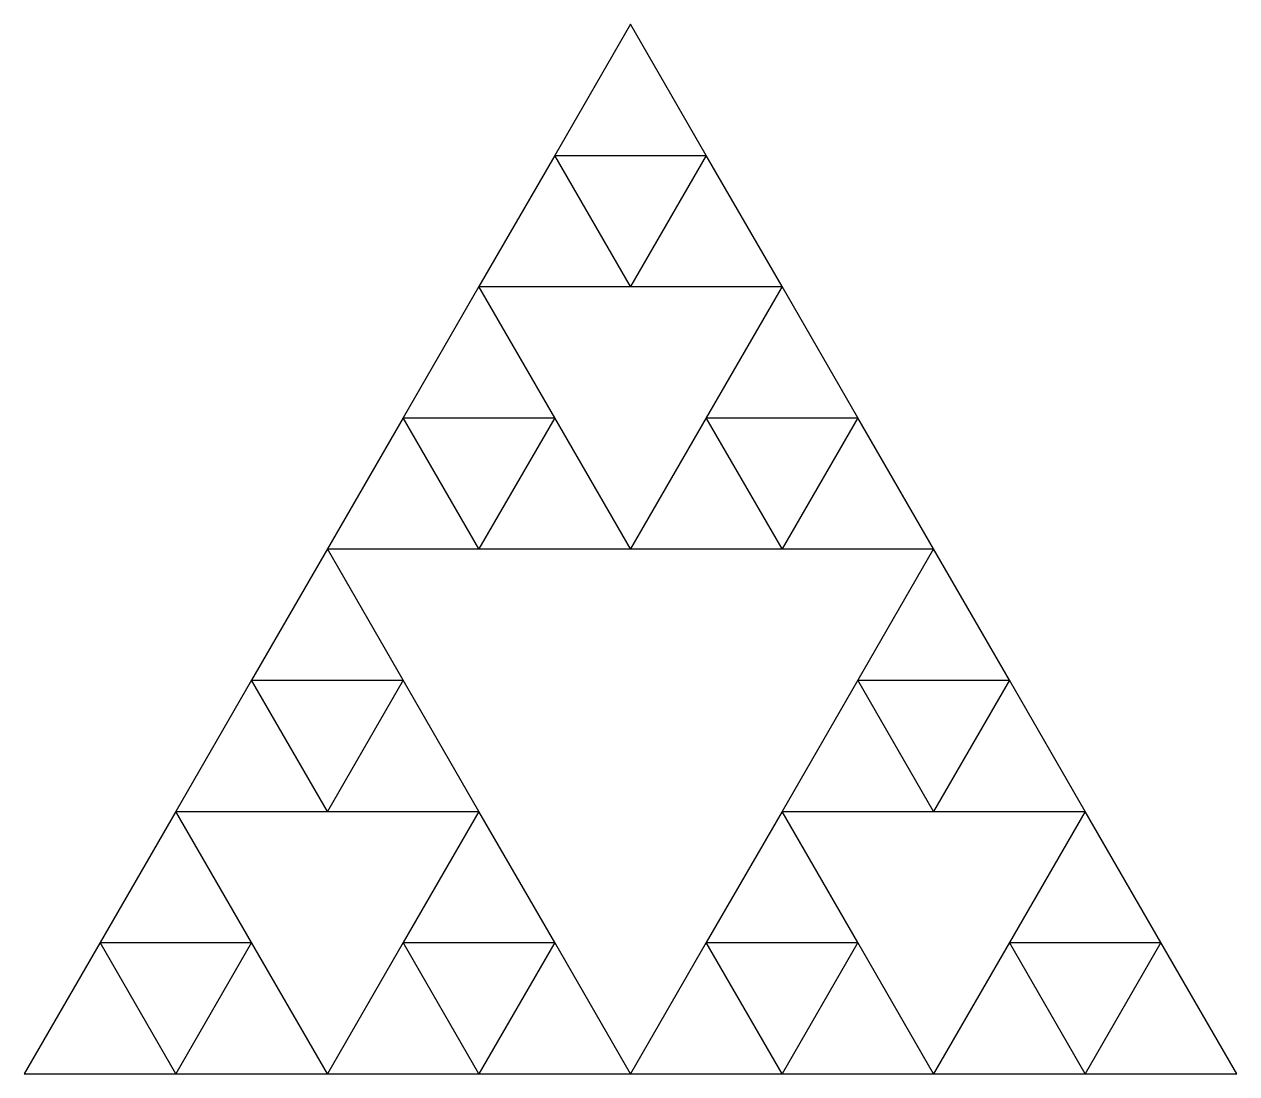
# Model space of a CAD drawing. Header units: metres. Extents: x -50 to 50, y -29 to 58.
import ezdxf

# ---------------------------------------------------------------- set-up
doc = ezdxf.new("R2010")
doc.units = ezdxf.units.M

msp = doc.modelspace()

# ---------------------------------------------------------------- linework, layer by layer
for p, q in [((0, 57.735), (-6.25, 46.9097)), ((6.25, 46.9097), (0, 57.735)), ((-6.25, 46.9097), (-12.5, 36.0844)), ((0, 36.0844), (-6.25, 46.9097)), ((-6.25, 46.9097), (6.25, 46.9097)), ((6.25, 46.9097), (0, 36.0844)), ((12.5, 36.0844), (6.25, 46.9097)), ((-12.5, 36.0844), (-18.75, 25.2591)), ((-6.25, 25.2591), (-12.5, 36.0844)), ((-12.5, 36.0844), (0, 36.0844)), ((0, 36.0844), (12.5, 36.0844)), ((12.5, 36.0844), (6.25, 25.2591)), ((18.75, 25.2591), (12.5, 36.0844)), ((-18.75, 25.2591), (-25, 14.4338)), ((-12.5, 14.4338), (-18.75, 25.2591)), ((-18.75, 25.2591), (-6.25, 25.2591)), ((-6.25, 25.2591), (-12.5, 14.4338)), ((0, 14.4338), (-6.25, 25.2591)), ((6.25, 25.2591), (0, 14.4338)), ((12.5, 14.4338), (6.25, 25.2591)), ((6.25, 25.2591), (18.75, 25.2591)), ((18.75, 25.2591), (12.5, 14.4338)), ((25, 14.4338), (18.75, 25.2591)), ((-25, 14.4338), (-31.25, 3.60844)), ((-18.75, 3.60844), (-25, 14.4338)), ((-25, 14.4338), (-12.5, 14.4338)), ((-12.5, 14.4338), (0, 14.4338)), ((0, 14.4338), (12.5, 14.4338)), ((12.5, 14.4338), (25, 14.4338)), ((25, 14.4338), (18.75, 3.60844)), ((31.25, 3.60844), (25, 14.4338)), ((-31.25, 3.60844), (-37.5, -7.21688)), ((-25, -7.21688), (-31.25, 3.60844)), ((-31.25, 3.60844), (-18.75, 3.60844)), ((-18.75, 3.60844), (-25, -7.21688)), ((-12.5, -7.21688), (-18.75, 3.60844)), ((18.75, 3.60844), (12.5, -7.21688)), ((25, -7.21688), (18.75, 3.60844)), ((18.75, 3.60844), (31.25, 3.60844)), ((31.25, 3.60844), (25, -7.21688)), ((37.5, -7.21688), (31.25, 3.60844)), ((-37.5, -7.21688), (-43.75, -18.0422)), ((-31.25, -18.0422), (-37.5, -7.21688)), ((-37.5, -7.21688), (-25, -7.21688)), ((-25, -7.21688), (-12.5, -7.21688)), ((-12.5, -7.21688), (-18.75, -18.0422)), ((-6.25, -18.0422), (-12.5, -7.21688)), ((12.5, -7.21688), (6.25, -18.0422)), ((18.75, -18.0422), (12.5, -7.21688)), ((12.5, -7.21688), (25, -7.21688)), ((25, -7.21688), (37.5, -7.21688)), ((37.5, -7.21688), (31.25, -18.0422)), ((43.75, -18.0422), (37.5, -7.21688)), ((-43.75, -18.0422), (-50, -28.8675)), ((-37.5, -28.8675), (-43.75, -18.0422)), ((-43.75, -18.0422), (-31.25, -18.0422)), ((-31.25, -18.0422), (-37.5, -28.8675)), ((-25, -28.8675), (-31.25, -18.0422)), ((-18.75, -18.0422), (-25, -28.8675)), ((-12.5, -28.8675), (-18.75, -18.0422)), ((-18.75, -18.0422), (-6.25, -18.0422)), ((-6.25, -18.0422), (-12.5, -28.8675)), ((0, -28.8675), (-6.25, -18.0422)), ((6.25, -18.0422), (0, -28.8675)), ((12.5, -28.8675), (6.25, -18.0422)), ((6.25, -18.0422), (18.75, -18.0422)), ((18.75, -18.0422), (12.5, -28.8675)), ((25, -28.8675), (18.75, -18.0422)), ((31.25, -18.0422), (25, -28.8675)), ((37.5, -28.8675), (31.25, -18.0422)), ((31.25, -18.0422), (43.75, -18.0422)), ((43.75, -18.0422), (37.5, -28.8675)), ((50, -28.8675), (43.75, -18.0422)), ((-50, -28.8675), (-37.5, -28.8675)), ((-37.5, -28.8675), (-25, -28.8675)), ((-25, -28.8675), (-12.5, -28.8675)), ((-12.5, -28.8675), (0, -28.8675)), ((0, -28.8675), (12.5, -28.8675)), ((12.5, -28.8675), (25, -28.8675)), ((25, -28.8675), (37.5, -28.8675)), ((37.5, -28.8675), (50, -28.8675))]:
    msp.add_line(p, q)

doc.saveas('drawing.dxf')
